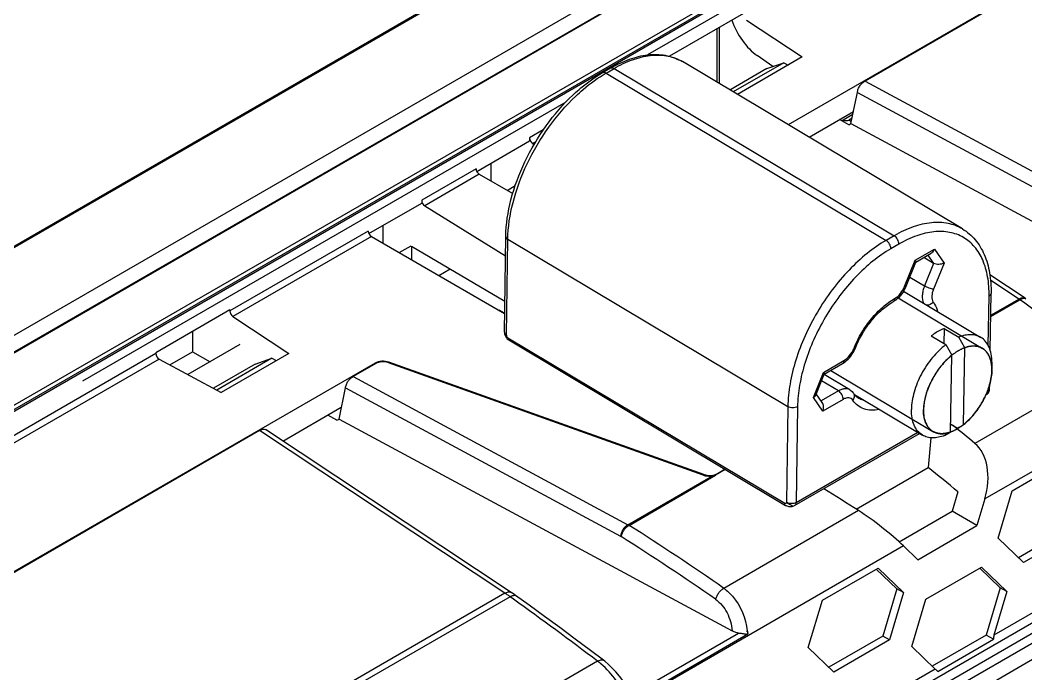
# Model space of a CAD drawing. Header units: millimetres. Extents: x 0 to 594, y 0 to 420.
# Drawn here: x 354.35 to 376.44, y 49.59 to 63.95 of the extents above; entities that cross this region are included whole.
import ezdxf

# ---------------------------------------------------------------- set-up
doc = ezdxf.new("R2010")
doc.units = ezdxf.units.MM
doc.header["$LTSCALE"] = 32.67
doc.linetypes.add('CENTER', pattern=[0.6, 0.375, -0.075, 0.075, -0.075])
doc.layers.get('0').update_dxf_attribs({"linetype": 'CONTINUOUS'})
for name, color, linetype in [('AUSFORMSCHRAEGEN', 7, 'CONTINUOUS'), ('FASEN', 7, 'CONTINUOUS'), ('KURVEN', 7, 'CONTINUOUS'), ('RUNDUNGEN', 7, 'CONTINUOUS')]:
    doc.layers.add(name, color=color, linetype=linetype)

msp = doc.modelspace()

# ---------------------------------------------------------------- linework, layer by layer
at = {"color": 7, "linetype": 'CONTINUOUS'}
for p, q in [((386.1112, 73.9034), (341.5636, 48.184)), ((369.6479, 63.7546), (369.6479, 62.5848)), ((369.708, 62.5489), (369.708, 63.7893)), ((375.0447, 59.3602), (368.8939, 63.0354)), ((367.1385, 62.7943), (367.3153, 62.8963)), ((367.2154, 62.7858), (367.3921, 62.8878)), ((367.2154, 62.7858), (373.3662, 59.1106)), ((367.3921, 62.8878), (373.543, 59.2127)), ((365.0409, 60.2082), (365.2213, 60.3123)), ((373.543, 59.2127), (373.3662, 59.1106)), ((362.6721, 58.8406), (362.9368, 58.9934)), ((364.981, 57.0928), (365.0131, 59.1968)), ((365.0249, 57.0292), (365.057, 59.1333)), ((365.057, 59.1333), (371.2079, 55.4581)), ((373.6472, 59.0279), (373.4704, 58.9259)), ((374.0037, 58.6722), (374.4279, 58.9172)), ((374.0195, 58.6328), (374.3545, 58.8261)), ((374.2849, 58.786), (374.4094, 58.6056)), ((374.4279, 58.9172), (374.6379, 58.6129)), ((373.7723, 58.0974), (374.0037, 58.6722)), ((373.8054, 58.1047), (374.0186, 58.6344)), ((374.0037, 58.6722), (374.01, 58.6624)), ((374.4094, 58.6056), (374.1947, 58.7339)), ((374.4094, 58.6056), (374.2096, 58.1092)), ((374.6379, 58.6129), (374.4066, 58.0382)), ((363.5419, 58.3384), (363.7921, 58.4829)), ((373.8852, 58.303), (374.2096, 58.1092)), ((373.7484, 57.9924), (375.4462, 56.9779)), ((375.6107, 56.7985), (375.6273, 57.885)), ((375.6521, 56.6942), (375.6712, 57.9461)), ((374.359, 57.0129), (374.6789, 56.8217)), ((374.6418, 57.1762), (374.6368, 56.8469)), ((374.6418, 57.1762), (374.9617, 56.985)), ((359.1738, 56.8208), (358.0322, 56.1617)), ((365.0597, 56.9676), (371.1398, 53.3347)), ((365.0791, 56.9226), (371.1593, 53.2897)), ((374.6789, 56.8217), (374.8091, 56.5885)), ((375.092, 56.7518), (374.9617, 56.985)), ((374.7834, 54.8995), (374.8091, 56.5885)), ((375.0662, 55.0628), (375.092, 56.7518)), ((371.9913, 56.2113), (372.4404, 56.4705)), ((372.0071, 56.1718), (372.4093, 56.404)), ((375.6891, 56.4325), (375.6891, 56.2741)), ((371.7682, 55.657), (371.9913, 56.2113)), ((371.8195, 55.7096), (372.0062, 56.1734)), ((371.9913, 56.2113), (371.9976, 56.2014)), ((372.5692, 55.8277), (372.0031, 56.1659)), ((372.3189, 55.8031), (371.9466, 56.0255)), ((375.6391, 55.8421), (375.6408, 55.9479)), ((371.9636, 55.5477), (371.8314, 55.7392)), ((372.3189, 55.8031), (371.9388, 55.5836)), ((372.6699, 55.7245), (374.1639, 54.8318)), ((375.5552, 55.7093), (375.5642, 55.7145)), ((375.5818, 55.7733), (375.5952, 55.781)), ((375.5952, 55.781), (375.5956, 55.8077)), ((371.2079, 55.4581), (371.1758, 53.3541)), ((371.42, 55.456), (371.3879, 53.3519)), ((371.9739, 55.359), (371.7682, 55.657)), ((372.4231, 55.6183), (371.9739, 55.359)), ((374.786, 55.0748), (374.9313, 54.988)), ((371.3569, 53.2854), (374.1008, 54.8696)), ((371.3879, 53.3519), (374.0594, 54.8943))]:
    msp.add_line(p, q, dxfattribs=at)
at = {"color": 2, "linetype": 'CONTINUOUS'}
for p, q in [((373.6293, 57.8451), (375.4826, 56.7377)), ((372.1494, 56.2539), (374.3927, 54.9136)), ((375.689, 56.2594), (375.6891, 56.2741))]:
    msp.add_line(p, q, dxfattribs=at)
at = {"color": 7, "linetype": 'CONTINUOUS'}
for points in [[(364.9858, 57.0528), (364.9909, 57.0365), (364.9969, 57.0219)], [(364.9969, 57.0219), (365.004, 57.0074), (365.0124, 56.9926), (365.0222, 56.9777), (365.0335, 56.9629), (365.0467, 56.9483)], [(365.0467, 56.9483), (365.0623, 56.9343), (365.0791, 56.9226)], [(371.1591, 53.2898), (371.171, 53.2834), (371.1873, 53.2766), (371.2042, 53.2715), (371.2214, 53.2678), (371.2386, 53.2654), (371.2556, 53.2642), (371.2722, 53.2641), (371.2883, 53.265), (371.3037, 53.2668), (371.3184, 53.2698)]]:
    msp.add_lwpolyline(points, dxfattribs=at)
for centre, radius, start, end in [((368.398, 62.2055), 0.9667, 59.14309, 61.78424), ((368.7282, 60.4494), 2.8256, 118.70073, 120.00366), ((369.3463, 59.2708), 4.1669, 132.93154, 133.35599), ((373.1307, 58.3764), 0.7274, 336.48274, 338.07217), ((365.132, 57.0906), 0.151, 179.18085, 194.48587), ((365.0957, 56.9504), 0.0324, 231.21256, 239.11905), ((374.8253, 55.8717), 2.3343, 157.74782, 158.23238), ((372.0162, 57.0145), 0.7263, 336.61186, 338.22936), ((375.3078, 56.4451), 0.3409, 59.14595, 60.49763), ((374.9852, 56.2969), 0.7026, 10.06829, 10.86952), ((374.7116, 56.2744), 0.9775, 359.12453, 359.98147), ((375.4892, 55.8444), 0.15, 323.41749, 359.12671), ((357.9459, 85.7551), 35.1443, 298.90155, 299.15309), ((374.5676, 55.2062), 0.3409, 239.14595, 240.49763), ((357.663, 85.5918), 35.1443, 298.90155, 299.15309), ((371.2817, 53.4157), 0.1505, 284.10862, 299.98233)]:
    msp.add_arc(centre, radius, start, end, dxfattribs=at)
for points, knots in [([(367.3713, 62.9278), (367.5025, 62.9997), (367.765, 63.1172), (368.1703, 63.2054), (368.4973, 63.1893), (368.7339, 63.1191), (368.8426, 63.066), (368.8939, 63.0354)], [0, 0, 0, 0, 0.2813251, 0.5374978, 0.7738154, 0.887571, 1, 1, 1, 1]), ([(367.3921, 62.8878), (367.5209, 62.9622), (367.7763, 63.0848), (368.168, 63.184), (368.535, 63.1828), (368.7578, 63.1095), (368.8551, 63.0574)], [0, 0, 0, 0, 0.2908873, 0.55094, 0.7840301, 1, 1, 1, 1]), ([(366.5081, 62.3217), (366.5583, 62.3684), (366.7552, 62.5426), (366.9702, 62.6971), (367.1385, 62.7943)], [0, 0, 0, 0, 0.2606807, 1, 1, 1, 1]), ([(366.5479, 62.2789), (366.6011, 62.3294), (366.8087, 62.5168), (367.0366, 62.6826), (367.2154, 62.7858)], [0, 0, 0, 0, 0.2622023, 1, 1, 1, 1]), ([(367.1385, 62.7943), (367.1489, 62.8003), (367.1774, 62.8043), (367.2027, 62.7933), (367.2154, 62.7858)], [0, 0, 0, 0, 0.4477188, 1, 1, 1, 1]), ([(367.3153, 62.8963), (367.3256, 62.9023), (367.3542, 62.9064), (367.3795, 62.8954), (367.3921, 62.8878)], [0, 0, 0, 0, 0.4477188, 1, 1, 1, 1]), ([(365.0131, 59.1968), (365.0172, 59.4668), (365.1057, 60.0328), (365.4124, 60.8552), (365.8726, 61.6347), (366.2692, 62.0962), (366.4856, 62.3006)], [0, 0, 0, 0, 0.2306482, 0.4839321, 0.7457888, 1, 1, 1, 1]), ([(365.057, 59.1333), (365.0611, 59.4049), (365.151, 59.9764), (365.4611, 60.809), (365.9272, 61.6009), (366.3288, 62.0708), (366.5479, 62.2789)], [0, 0, 0, 0, 0.2289979, 0.4825077, 0.7452295, 1, 1, 1, 1]), ([(375.0447, 59.3602), (374.9963, 59.3892), (374.8931, 59.4391), (374.665, 59.5041), (374.3435, 59.5132), (373.9395, 59.4151), (373.6759, 59.2894), (373.543, 59.2127)], [0, 0, 0, 0, 0.1072015, 0.2165781, 0.448736, 0.7083862, 1, 1, 1, 1]), ([(373.6472, 59.0279), (373.6475, 59.0452), (373.6414, 59.0818), (373.6192, 59.1334), (373.5864, 59.1793), (373.558, 59.2037), (373.543, 59.2127)], [0, 0, 0, 0, 0.2356458, 0.4977957, 0.7611446, 1, 1, 1, 1]), ([(375.6273, 57.885), (375.6295, 58.028), (375.6121, 58.2995), (375.5077, 58.673), (375.3264, 58.9762), (375.0713, 59.1921), (374.7558, 59.3052), (374.4001, 59.312), (374.0201, 59.2185), (373.7722, 59.1001), (373.6472, 59.0279)], [0, 0, 0, 0, 0.14497, 0.2741377, 0.389916, 0.4979556, 0.606369, 0.7231382, 0.8536338, 1, 1, 1, 1]), ([(375.0447, 59.3602), (375.0967, 59.3292), (375.196, 59.2577), (375.3716, 59.0799), (375.5415, 58.7947), (375.6547, 58.3894), (375.6736, 58.098), (375.6712, 57.9461)], [0, 0, 0, 0, 0.1121984, 0.2257614, 0.4618681, 0.7181984, 1, 1, 1, 1]), ([(365.0131, 59.1968), (365.0129, 59.1848), (365.0229, 59.1579), (365.0444, 59.1408), (365.057, 59.1333)], [0, 0, 0, 0, 0.45042, 1, 1, 1, 1]), ([(373.3662, 59.1106), (373.2209, 59.0267), (372.9335, 58.8259), (372.5369, 58.458), (372.1698, 58.0237), (371.8462, 57.5392), (371.5782, 57.0226), (371.3757, 56.4933), (371.2463, 55.971), (371.2104, 55.6246), (371.2079, 55.4581)], [0, 0, 0, 0, 0.1143803, 0.2378666, 0.3678348, 0.5010952, 0.6342035, 0.7637275, 0.886513, 1, 1, 1, 1]), ([(373.4704, 58.9259), (373.4707, 58.9431), (373.4646, 58.9797), (373.4425, 59.0314), (373.4096, 59.0772), (373.3813, 59.1016), (373.3662, 59.1106)], [0, 0, 0, 0, 0.2356458, 0.4977957, 0.7611446, 1, 1, 1, 1]), ([(373.4704, 58.9259), (373.3324, 58.8462), (373.0594, 58.6554), (372.6825, 58.3059), (372.3338, 57.8933), (372.0264, 57.433), (371.7718, 56.9423), (371.5794, 56.4394), (371.4565, 55.9433), (371.4224, 55.6141), (371.42, 55.456)], [0, 0, 0, 0, 0.1143802, 0.2378665, 0.3678348, 0.5010952, 0.6342035, 0.7637275, 0.8865131, 1, 1, 1, 1]), ([(374.4279, 58.9172), (374.424, 58.9075), (374.407, 58.8721), (374.3795, 58.8406), (374.3544, 58.8261)], [0, 0, 0, 0, 0.2647539, 1, 1, 1, 1]), ([(374.01, 58.6624), (374.0132, 58.657), (374.0178, 58.6484), (374.0199, 58.6376), (374.0185, 58.6341)], [0, 0, 0, 0, 0.6169373, 1, 1, 1, 1]), ([(374.6379, 58.6129), (374.6044, 58.5936), (374.5437, 58.5785), (374.4649, 58.5829), (374.4258, 58.5958), (374.4094, 58.6056)], [0, 0, 0, 0, 0.490903, 0.757153, 1, 1, 1, 1]), ([(373.5529, 57.8304), (373.6014, 57.8577), (373.6892, 57.939), (373.7495, 58.0408), (373.7723, 58.0974)], [0, 0, 0, 0, 0.4767844, 1, 1, 1, 1]), ([(373.7723, 58.0974), (373.7765, 58.097), (373.7843, 58.0967), (373.7955, 58.0976), (373.8039, 58.1009), (373.8054, 58.1047)], [0, 0, 0, 0, 0.3632944, 0.6481196, 1, 1, 1, 1]), ([(374.2096, 58.1092), (374.1955, 58.0742), (374.173, 58.0048), (374.1527, 57.8769), (374.1633, 57.7799), (374.1892, 57.7287)], [0, 0, 0, 0, 0.2906866, 0.5584951, 1, 1, 1, 1]), ([(374.4066, 58.0382), (374.3921, 58.0394), (374.3598, 58.0461), (374.2929, 58.0673), (374.2417, 58.0901), (374.2096, 58.1092)], [0, 0, 0, 0, 0.2070001, 0.4679826, 1, 1, 1, 1]), ([(373.7976, 58.0861), (373.773, 58.0295), (373.7106, 57.9238), (373.6246, 57.8357), (373.5768, 57.7999)], [0, 0, 0, 0, 0.5088232, 1, 1, 1, 1]), ([(374.4066, 58.0382), (374.3958, 58.0113), (374.379, 57.9581), (374.3659, 57.862), (374.3786, 57.7887), (374.4028, 57.7542)], [0, 0, 0, 0, 0.2969355, 0.5671648, 1, 1, 1, 1]), ([(375.6273, 57.885), (375.6396, 57.8922), (375.6608, 57.9085), (375.671, 57.9344), (375.6712, 57.9461)], [0, 0, 0, 0, 0.5481292, 1, 1, 1, 1]), ([(372.6648, 56.7557), (372.7116, 56.87), (372.8231, 57.0915), (373.0336, 57.3911), (373.276, 57.6437), (373.4594, 57.7776), (373.5529, 57.8304)], [0, 0, 0, 0, 0.2614996, 0.5229893, 0.7725536, 1, 1, 1, 1]), ([(372.6907, 56.7451), (372.7341, 56.8538), (372.8385, 57.0648), (373.0362, 57.3497), (373.263, 57.5883), (373.434, 57.7143), (373.5206, 57.7631)], [0, 0, 0, 0, 0.2630631, 0.5266374, 0.7766379, 1, 1, 1, 1]), ([(373.5529, 57.8304), (373.5526, 57.8163), (373.5484, 57.79), (373.5307, 57.7688), (373.5206, 57.7631)], [0, 0, 0, 0, 0.5485156, 1, 1, 1, 1]), ([(373.5768, 57.7999), (373.5722, 57.7965), (373.5541, 57.7834), (373.5352, 57.7713), (373.5206, 57.7631)], [0, 0, 0, 0, 0.253882, 1, 1, 1, 1]), ([(374.4028, 57.7542), (374.3853, 57.7326), (374.3407, 57.6979), (374.2851, 57.6857), (374.2585, 57.6873)], [0, 0, 0, 0, 0.5109028, 1, 1, 1, 1]), ([(374.4028, 57.7542), (374.4133, 57.7393), (374.4541, 57.6743), (374.4823, 57.6019), (374.4977, 57.5455)], [0, 0, 0, 0, 0.2376873, 1, 1, 1, 1]), ([(364.9828, 57.0782), (364.9835, 57.0759), (364.9867, 57.0663), (364.9923, 57.0576), (364.9973, 57.0518)], [0, 0, 0, 0, 0.2375753, 1, 1, 1, 1]), ([(365.0249, 57.0292), (365.0195, 57.0322), (365.0099, 57.0376), (364.9987, 57.0444), (364.9923, 57.0485), (364.9887, 57.0509), (364.9875, 57.0514), (364.9859, 57.0524), (364.986, 57.0522)], [0, 0, 0, 0, 0.4117861, 0.7329708, 0.851544, 0.9365918, 0.9856276, 1, 1, 1, 1]), ([(365.0249, 57.0292), (365.025, 57.0236), (365.0278, 57.0115), (365.0355, 56.9945), (365.0459, 56.9791), (365.0548, 56.9705), (365.0597, 56.9676)], [0, 0, 0, 0, 0.2333111, 0.5012662, 0.7683184, 1, 1, 1, 1]), ([(374.6418, 57.1762), (374.618, 57.1668), (374.5182, 57.1227), (374.4254, 57.0634), (374.359, 57.0129)], [0, 0, 0, 0, 0.2348047, 1, 1, 1, 1]), ([(375.4462, 56.9779), (375.4139, 56.9972), (375.3417, 57.0274), (375.2215, 57.0427), (375.0919, 57.0289), (375.0055, 57.0022), (374.9617, 56.985)], [0, 0, 0, 0, 0.2252959, 0.4618068, 0.7183361, 1, 1, 1, 1]), ([(365.0597, 56.9676), (365.0595, 56.9591), (365.0612, 56.9434), (365.07, 56.9296), (365.0754, 56.9252)], [0, 0, 0, 0, 0.5489134, 1, 1, 1, 1]), ([(374.6789, 56.8217), (374.57, 56.7389), (374.3676, 56.5375), (374.131, 56.1811), (373.9706, 55.7936), (373.9232, 55.523), (373.9212, 55.3946)], [0, 0, 0, 0, 0.2471437, 0.5103671, 0.7680516, 1, 1, 1, 1]), ([(375.4756, 56.7418), (375.4496, 56.7565), (375.3921, 56.7797), (375.2971, 56.7922), (375.1949, 56.7832), (375.1266, 56.7642), (375.092, 56.7518)], [0, 0, 0, 0, 0.2269118, 0.4645221, 0.7206949, 1, 1, 1, 1]), ([(375.6891, 56.4325), (375.6891, 56.4926), (375.6802, 56.607), (375.6345, 56.7642), (375.5576, 56.8923), (375.4851, 56.9547), (375.4462, 56.9779)], [0, 0, 0, 0, 0.2898433, 0.5489318, 0.7820917, 1, 1, 1, 1]), ([(372.4404, 56.4705), (372.4884, 56.4983), (372.5753, 56.5796), (372.635, 56.681), (372.6574, 56.7374)], [0, 0, 0, 0, 0.4776472, 1, 1, 1, 1]), ([(372.4642, 56.4406), (372.5115, 56.4765), (372.5967, 56.5645), (372.6584, 56.6698), (372.6828, 56.7262)], [0, 0, 0, 0, 0.4914937, 1, 1, 1, 1]), ([(372.6574, 56.7374), (372.6617, 56.737), (372.6694, 56.7368), (372.6808, 56.7377), (372.6892, 56.7412), (372.6907, 56.7451)], [0, 0, 0, 0, 0.3620182, 0.6463315, 1, 1, 1, 1]), ([(374.8091, 56.5885), (374.7192, 56.5171), (374.5526, 56.3463), (374.3581, 56.047), (374.2267, 55.7237), (374.188, 55.4987), (374.1864, 55.3919)], [0, 0, 0, 0, 0.2486501, 0.5118049, 0.768673, 1, 1, 1, 1]), ([(375.6751, 56.4294), (375.6627, 56.4943), (375.6306, 56.5878), (375.5536, 56.6867), (375.5071, 56.7231), (375.4826, 56.7378)], [0, 0, 0, 0, 0.5312969, 0.7702799, 1, 1, 1, 1]), ([(372.4404, 56.4705), (372.4402, 56.4566), (372.4364, 56.4308), (372.4192, 56.4097), (372.4093, 56.404)], [0, 0, 0, 0, 0.5493517, 1, 1, 1, 1]), ([(372.4093, 56.404), (372.414, 56.4067), (372.4329, 56.418), (372.451, 56.4306), (372.4642, 56.4406)], [0, 0, 0, 0, 0.2461837, 1, 1, 1, 1]), ([(375.6891, 56.274), (375.6891, 56.2867), (375.6881, 56.3355), (375.6832, 56.3842), (375.6769, 56.4197)], [0, 0, 0, 0, 0.2596608, 1, 1, 1, 1]), ([(371.9976, 56.2014), (372.0008, 56.1961), (372.0054, 56.1874), (372.0075, 56.1767), (372.0061, 56.1731)], [0, 0, 0, 0, 0.6169373, 1, 1, 1, 1]), ([(375.0662, 55.0628), (375.1561, 55.1342), (375.3227, 55.305), (375.5172, 55.6043), (375.6486, 55.9276), (375.6873, 56.1526), (375.689, 56.2594)], [0, 0, 0, 0, 0.2486501, 0.5118049, 0.768673, 1, 1, 1, 1]), ([(371.7682, 55.657), (371.7742, 55.6605), (371.7949, 55.674), (371.8129, 55.6933), (371.8196, 55.7098)], [0, 0, 0, 0, 0.2801437, 1, 1, 1, 1]), ([(372.5692, 55.8277), (372.5529, 55.8374), (372.5152, 55.8515), (372.4523, 55.8531), (372.3849, 55.8368), (372.341, 55.8159), (372.3189, 55.8031)], [0, 0, 0, 0, 0.2159701, 0.4483538, 0.7082208, 1, 1, 1, 1]), ([(372.4231, 55.6183), (372.4233, 55.6356), (372.4173, 55.6722), (372.3951, 55.7238), (372.3622, 55.7697), (372.3339, 55.7941), (372.3189, 55.8031)], [0, 0, 0, 0, 0.2356458, 0.4977957, 0.7611446, 1, 1, 1, 1]), ([(372.6366, 55.5984), (372.6542, 55.6197), (372.6733, 55.6583), (372.6719, 55.7113), (372.6622, 55.7347), (372.6555, 55.7448)], [0, 0, 0, 0, 0.5281455, 0.7695502, 1, 1, 1, 1]), ([(372.7636, 55.6394), (372.7428, 55.6519), (372.7023, 55.6832), (372.6701, 55.7228), (372.6555, 55.7448)], [0, 0, 0, 0, 0.4804154, 1, 1, 1, 1]), ([(375.5952, 55.781), (375.595, 55.7671), (375.5912, 55.7412), (375.574, 55.7202), (375.5642, 55.7145)], [0, 0, 0, 0, 0.5493266, 1, 1, 1, 1]), ([(375.5952, 55.781), (375.6075, 55.7881), (375.6287, 55.8045), (375.639, 55.8304), (375.6391, 55.8421)], [0, 0, 0, 0, 0.5481292, 1, 1, 1, 1]), ([(371.42, 55.456), (371.405, 55.4473), (371.3699, 55.4347), (371.3139, 55.4291), (371.2579, 55.4359), (371.2229, 55.4492), (371.2079, 55.4581)], [0, 0, 0, 0, 0.2367009, 0.4989007, 0.7616993, 1, 1, 1, 1]), ([(371.9739, 55.359), (371.9863, 55.3897), (371.9984, 55.4551), (371.9815, 55.5218), (371.9635, 55.5479)], [0, 0, 0, 0, 0.5103109, 1, 1, 1, 1]), ([(372.6366, 55.5984), (372.6268, 55.6132), (372.6006, 55.6394), (372.5454, 55.6559), (372.4834, 55.648), (372.4433, 55.63), (372.4231, 55.6183)], [0, 0, 0, 0, 0.2250841, 0.4502062, 0.7037706, 1, 1, 1, 1]), ([(373.2148, 55.3982), (373.1571, 55.3848), (373.0435, 55.3709), (372.8785, 55.3978), (372.7368, 55.4749), (372.6659, 55.5543), (372.6366, 55.5984)], [0, 0, 0, 0, 0.2724788, 0.5199313, 0.7565582, 1, 1, 1, 1]), ([(372.8974, 55.588), (372.8854, 55.5905), (372.8389, 55.6019), (372.7943, 55.6211), (372.7636, 55.6394)], [0, 0, 0, 0, 0.2547445, 1, 1, 1, 1]), ([(374.1639, 54.8318), (374.1242, 54.8556), (374.0502, 54.9199), (373.9725, 55.0522), (373.9277, 55.2146), (373.9203, 55.3325), (373.9212, 55.3946)], [0, 0, 0, 0, 0.2169299, 0.4496788, 0.7091537, 1, 1, 1, 1]), ([(374.1864, 55.3919), (374.1856, 55.3392), (374.1919, 55.2389), (374.23, 55.1008), (374.296, 54.9884), (374.3589, 54.9337), (374.3927, 54.9135)], [0, 0, 0, 0, 0.2908401, 0.5503257, 0.7830688, 1, 1, 1, 1]), ([(374.6484, 54.8247), (374.6047, 54.8075), (374.5183, 54.7809), (374.3887, 54.7671), (374.2685, 54.7823), (374.1962, 54.8125), (374.1639, 54.8318)], [0, 0, 0, 0, 0.2816639, 0.5381932, 0.7747041, 1, 1, 1, 1]), ([(374.3997, 54.9095), (374.4257, 54.8948), (374.4832, 54.8717), (374.5782, 54.8591), (374.6804, 54.8681), (374.7487, 54.8871), (374.7834, 54.8995)], [0, 0, 0, 0, 0.2269118, 0.4645221, 0.7206949, 1, 1, 1, 1]), ([(371.1591, 53.2898), (371.1527, 53.2937), (371.1416, 53.3081), (371.1397, 53.3254), (371.1398, 53.3347)], [0, 0, 0, 0, 0.4480093, 1, 1, 1, 1]), ([(371.1758, 53.3541), (371.1756, 53.3497), (371.1734, 53.3414), (371.1645, 53.3323), (371.1519, 53.3295), (371.1437, 53.3324), (371.1398, 53.3347)], [0, 0, 0, 0, 0.2637255, 0.4974708, 0.731145, 1, 1, 1, 1]), ([(371.3879, 53.3519), (371.3729, 53.3433), (371.3378, 53.3307), (371.2818, 53.3251), (371.2258, 53.3318), (371.1908, 53.3451), (371.1758, 53.3541)], [0, 0, 0, 0, 0.2367009, 0.4989007, 0.7616993, 1, 1, 1, 1]), ([(371.3181, 53.2697), (371.3176, 53.2696), (371.3162, 53.2705), (371.3135, 53.2717), (371.3092, 53.2742), (371.3007, 53.279), (371.287, 53.2871), (371.2676, 53.2987), (371.2455, 53.3124), (371.2217, 53.3264), (371.1981, 53.34), (371.183, 53.3495), (371.1758, 53.3541)], [0, 0, 0, 0, 0.0082241, 0.0269797, 0.0564425, 0.0965136, 0.2051417, 0.3447574, 0.5058727, 0.6768833, 0.8454787, 1, 1, 1, 1]), ([(371.3879, 53.3519), (371.3877, 53.338), (371.3839, 53.3122), (371.3668, 53.2911), (371.3569, 53.2854)], [0, 0, 0, 0, 0.5493263, 1, 1, 1, 1])]:
    msp.add_open_spline(points, degree=3, knots=knots, dxfattribs=at)
for points in [[(364.981, 57.0928), (364.9809, 57.0879), (364.9816, 57.0829), (364.9828, 57.0782)], [(364.9973, 57.0518), (365.0011, 57.0475), (365.0052, 57.0435), (365.0096, 57.0399)], [(365.0096, 57.0399), (365.0145, 57.036), (365.0196, 57.0324), (365.0249, 57.0292)], [(372.5692, 55.8277), (372.6034, 55.8072), (372.6335, 55.778), (372.6555, 55.7448)], [(375.6096, 55.755), (375.5975, 55.7387), (375.5817, 55.7246), (375.5641, 55.7144)]]:
    msp.add_open_spline(points, degree=3, dxfattribs=at)
at = {"color": 2, "linetype": 'CONTINUOUS'}
for points, knots in [([(375.4727, 56.7435), (375.4613, 56.7478), (375.4442, 56.7544), (375.4242, 56.762), (375.4128, 56.7663), (375.4043, 56.7696), (375.3957, 56.7729), (375.3893, 56.7753), (375.385, 56.7769), (375.3832, 56.7776), (375.3818, 56.7782), (375.3803, 56.7784), (375.3774, 56.7787), (375.3734, 56.7791), (375.367, 56.7797), (375.359, 56.7806), (375.3462, 56.7818), (375.3301, 56.7835), (375.3141, 56.7851), (375.3012, 56.7864), (375.2932, 56.7872), (375.2868, 56.7878), (375.2828, 56.7882), (375.28, 56.7885), (375.2784, 56.7886), (375.2766, 56.7883), (375.2744, 56.7881), (375.2692, 56.7874), (375.2614, 56.7864), (375.2509, 56.785), (375.2405, 56.7836), (375.2266, 56.7818), (375.2126, 56.78), (375.1987, 56.7782), (375.19, 56.7771), (375.183, 56.7762), (375.1778, 56.7755), (375.1735, 56.775), (375.17, 56.7745), (375.1674, 56.7743), (375.1646, 56.7732), (375.1609, 56.7721), (375.1564, 56.7705), (375.1509, 56.7687), (375.1435, 56.7663), (375.1344, 56.7632), (375.1197, 56.7584), (375.105, 56.7535), (375.0904, 56.7487), (375.0794, 56.745), (375.0684, 56.7414), (375.0601, 56.7386), (375.0546, 56.7368), (375.0519, 56.7359), (375.0491, 56.7349), (375.0453, 56.7328), (375.0406, 56.7305), (375.0331, 56.7265), (375.0237, 56.7217), (375.0087, 56.7139), (374.9899, 56.7042), (374.9711, 56.6944), (374.9561, 56.6867), (374.9467, 56.6818), (374.9392, 56.6779), (374.9345, 56.6754), (374.9307, 56.6736), (374.9279, 56.6717), (374.9251, 56.6697), (374.9194, 56.6658), (374.9109, 56.6598), (374.8996, 56.6519), (374.8883, 56.644), (374.8732, 56.6334), (374.8468, 56.6149), (374.8242, 56.599), (374.8091, 56.5885)], [0, 0, 0, 0, 0.0625, 0.09375, 0.109375, 0.125, 0.140625, 0.15625, 0.1601562, 0.1640625, 0.1660156, 0.1679688, 0.171875, 0.1796875, 0.1875, 0.203125, 0.21875, 0.25, 0.28125, 0.296875, 0.3125, 0.3203125, 0.328125, 0.3320312, 0.3339844, 0.3359375, 0.3398438, 0.34375, 0.359375, 0.375, 0.390625, 0.40625, 0.4375, 0.453125, 0.46875, 0.4765625, 0.484375, 0.4921875, 0.4960938, 0.5, 0.5039062, 0.5078125, 0.515625, 0.5234375, 0.53125, 0.546875, 0.5625, 0.59375, 0.609375, 0.625, 0.640625, 0.65625, 0.6601562, 0.6640625, 0.6679688, 0.671875, 0.6796875, 0.6875, 0.703125, 0.71875, 0.75, 0.78125, 0.796875, 0.8125, 0.8203125, 0.828125, 0.8320312, 0.8359375, 0.8398438, 0.84375, 0.859375, 0.875, 0.890625, 0.90625, 0.9375, 1, 1, 1, 1]), ([(374.8091, 56.5885), (374.7988, 56.5791), (374.7782, 56.5603), (374.7473, 56.5322), (374.7215, 56.5087), (374.7035, 56.4923), (374.6932, 56.4829), (374.6854, 56.4758), (374.679, 56.47), (374.6738, 56.4653), (374.6706, 56.4623), (374.668, 56.4601), (374.6656, 56.4572), (374.6613, 56.4523), (374.6528, 56.4423), (374.6407, 56.4281), (374.6212, 56.4054), (374.6018, 56.3827), (374.5824, 56.36), (374.5678, 56.3429), (374.5557, 56.3287), (374.5459, 56.3174), (374.5399, 56.3102), (374.5349, 56.3047), (374.5318, 56.2999), (374.5286, 56.2953), (374.5223, 56.2859), (374.5128, 56.2718), (374.5002, 56.2531), (374.4833, 56.2281), (374.4665, 56.2031), (374.4497, 56.1781), (374.4391, 56.1624), (374.4307, 56.1499), (374.4244, 56.1405), (374.419, 56.1328), (374.4156, 56.1259), (374.412, 56.1192), (374.4076, 56.1107), (374.4005, 56.0971), (374.3881, 56.0733), (374.3739, 56.0461), (374.3597, 56.0189), (374.3491, 55.9985), (374.3402, 55.9815), (374.3332, 55.9679), (374.3287, 55.9594), (374.3252, 55.9526), (374.3215, 55.9458), (374.3185, 55.9372), (374.3144, 55.9269), (374.3092, 55.9132), (374.3027, 55.8961), (374.2922, 55.8687), (374.2817, 55.8413), (374.2712, 55.8139), (374.2634, 55.7934), (374.2575, 55.778), (374.2535, 55.7677), (374.2516, 55.7626), (374.2495, 55.7574), (374.2481, 55.7505), (374.2459, 55.7419), (374.2425, 55.7282), (374.2383, 55.711), (374.2333, 55.6904), (374.2265, 55.6629), (374.2198, 55.6354), (374.213, 55.6079), (374.2088, 55.5907), (374.2058, 55.5787), (374.2044, 55.5727), (374.2035, 55.5692), (374.2033, 55.566), (374.2029, 55.562), (374.2023, 55.5555), (374.2015, 55.5474), (374.2005, 55.5377), (374.1993, 55.5247), (374.1971, 55.502), (374.1939, 55.4696), (374.1901, 55.4308), (374.1876, 55.4049), (374.1864, 55.3919)], [0, 0, 0, 0, 0.03125, 0.0625, 0.09375, 0.109375, 0.1171875, 0.125, 0.1328125, 0.1367188, 0.140625, 0.1425781, 0.1445312, 0.1484375, 0.15625, 0.171875, 0.1875, 0.21875, 0.234375, 0.25, 0.265625, 0.2734375, 0.28125, 0.2851562, 0.2890625, 0.2929688, 0.296875, 0.3125, 0.328125, 0.34375, 0.375, 0.390625, 0.40625, 0.4140625, 0.421875, 0.4296875, 0.4335938, 0.4375, 0.4453125, 0.453125, 0.46875, 0.5, 0.515625, 0.53125, 0.546875, 0.5546875, 0.5625, 0.5664062, 0.5703125, 0.578125, 0.5859375, 0.59375, 0.609375, 0.625, 0.65625, 0.671875, 0.6875, 0.703125, 0.7070312, 0.7109375, 0.7148438, 0.71875, 0.7265625, 0.734375, 0.75, 0.765625, 0.78125, 0.8125, 0.828125, 0.84375, 0.8515625, 0.8554688, 0.8574219, 0.859375, 0.8632812, 0.8671875, 0.875, 0.8828125, 0.890625, 0.90625, 0.9375, 0.96875, 1, 1, 1, 1]), ([(375.4943, 56.7304), (375.4941, 56.7306), (375.4937, 56.7309), (375.4931, 56.7313), (375.4927, 56.7315), (375.4919, 56.732), (375.4903, 56.733), (375.4881, 56.7344), (375.4854, 56.7361), (375.4827, 56.7377), (375.4804, 56.739), (375.4789, 56.7399), (375.4779, 56.7405), (375.4764, 56.7414), (375.4748, 56.7423), (375.4734, 56.7431), (375.4727, 56.7435)], [0, 0, 0, 0, 0.0625, 0.125, 0.15625, 0.1875, 0.25, 0.375, 0.5, 0.625, 0.75, 0.8125, 0.84375, 0.875, 0.9375, 1, 1, 1, 1]), ([(375.6891, 56.2741), (375.6884, 56.2867), (375.6873, 56.3055), (375.6859, 56.3307), (375.6851, 56.3464), (375.6844, 56.3589), (375.6839, 56.3668), (375.6837, 56.3723), (375.6834, 56.3754), (375.6828, 56.3782), (375.6822, 56.3818), (375.6806, 56.3905), (375.6783, 56.4035), (375.6751, 56.4208), (375.672, 56.4381), (375.6697, 56.4511), (375.6681, 56.4598), (375.6674, 56.4633), (375.667, 56.4663), (375.6662, 56.4689), (375.6646, 56.4734), (375.6625, 56.4799), (375.659, 56.4902), (375.6547, 56.5032), (375.6504, 56.5161), (375.647, 56.5265), (375.6444, 56.5342), (375.6422, 56.5407), (375.6408, 56.5452), (375.6399, 56.5478), (375.6393, 56.5498), (375.6383, 56.5514), (375.6372, 56.5537), (375.6351, 56.5576), (375.6321, 56.5632), (375.6285, 56.57), (375.6238, 56.579), (375.6179, 56.5902), (375.6119, 56.6015), (375.6072, 56.6105), (375.6042, 56.6161), (375.6021, 56.6201), (375.6009, 56.6222), (375.5993, 56.624), (375.5975, 56.6264), (375.593, 56.632), (375.5862, 56.6405), (375.5773, 56.6518), (375.5683, 56.6631), (375.5615, 56.6715), (375.5571, 56.6772), (375.5552, 56.6795), (375.5537, 56.6814), (375.5519, 56.683), (375.5487, 56.6856), (375.5441, 56.6894), (375.5367, 56.6955), (375.5275, 56.7031), (375.5127, 56.7153), (375.5017, 56.7244), (375.4943, 56.7304)], [0, 0, 0, 0, 0.0625, 0.09375, 0.125, 0.140625, 0.15625, 0.1640625, 0.1679688, 0.171875, 0.1796875, 0.1875, 0.21875, 0.25, 0.28125, 0.3125, 0.3203125, 0.328125, 0.3320312, 0.3359375, 0.34375, 0.359375, 0.375, 0.40625, 0.4375, 0.453125, 0.46875, 0.484375, 0.4921875, 0.4960938, 0.5, 0.5039062, 0.5078125, 0.515625, 0.53125, 0.546875, 0.5625, 0.59375, 0.625, 0.640625, 0.65625, 0.6640625, 0.6679688, 0.671875, 0.6796875, 0.6875, 0.71875, 0.75, 0.78125, 0.8125, 0.8203125, 0.828125, 0.8320312, 0.8359375, 0.84375, 0.859375, 0.875, 0.90625, 0.9375, 1, 1, 1, 1]), ([(375.6843, 56.1752), (375.6799, 56.1505), (375.6734, 56.1135), (375.6658, 56.0703), (375.6614, 56.0456), (375.6582, 56.0271), (375.6554, 56.0116), (375.6533, 55.9993), (375.6519, 55.9916), (375.6508, 55.9854), (375.6501, 55.9815), (375.6497, 55.9785), (375.6487, 55.9753), (375.6468, 55.9697), (375.6442, 55.9617), (375.64, 55.9489), (375.6348, 55.933), (375.6264, 55.9074), (375.616, 55.8755), (375.6055, 55.8436), (375.5972, 55.818), (375.5919, 55.802), (375.5878, 55.7893), (375.5851, 55.7813), (375.5833, 55.7757), (375.5822, 55.7725), (375.5806, 55.7693), (375.5787, 55.7653), (375.5741, 55.7557), (375.5672, 55.7412), (375.558, 55.722), (375.5489, 55.7027), (375.5366, 55.6771), (375.5244, 55.6514), (375.5122, 55.6258), (375.5045, 55.6097), (375.4984, 55.5969), (375.4938, 55.5873), (375.49, 55.5793), (375.4873, 55.5736), (375.4858, 55.5704), (375.4847, 55.568), (375.4832, 55.5658), (375.4813, 55.5628), (375.478, 55.5576), (375.4733, 55.5502), (375.4676, 55.5413), (375.46, 55.5294), (375.4505, 55.5145), (375.4354, 55.4907), (375.4202, 55.4669), (375.4051, 55.4431), (375.3937, 55.4253), (375.3824, 55.4075), (375.3738, 55.3941), (375.3682, 55.3852), (375.3658, 55.3815), (375.3639, 55.3784), (375.3618, 55.3757), (375.3579, 55.3711), (375.3524, 55.3645), (375.3437, 55.3538), (375.3327, 55.3405), (375.3151, 55.3193), (375.2932, 55.2927), (375.2712, 55.2661), (375.2537, 55.2449), (375.2427, 55.2316), (375.2339, 55.221), (375.2284, 55.2144), (375.2246, 55.2097), (375.2224, 55.2071), (375.2199, 55.2049), (375.2169, 55.202), (375.2095, 55.1953), (375.1985, 55.1851), (375.1839, 55.1716), (375.1692, 55.158), (375.1497, 55.14), (375.1155, 55.1084), (375.0862, 55.0813), (375.0667, 55.0632)], [0, 0, 0, 0, 0.0625, 0.09375, 0.109375, 0.125, 0.140625, 0.1484375, 0.15625, 0.1601562, 0.1640625, 0.1660156, 0.1679688, 0.171875, 0.1796875, 0.1875, 0.203125, 0.21875, 0.25, 0.28125, 0.296875, 0.3125, 0.3203125, 0.328125, 0.3320312, 0.3339844, 0.3359375, 0.3398438, 0.34375, 0.359375, 0.375, 0.390625, 0.40625, 0.4375, 0.453125, 0.46875, 0.4765625, 0.484375, 0.4921875, 0.4960938, 0.4980469, 0.5, 0.5019531, 0.5039062, 0.5078125, 0.515625, 0.5234375, 0.53125, 0.546875, 0.5625, 0.59375, 0.609375, 0.625, 0.640625, 0.65625, 0.6601562, 0.6640625, 0.6660156, 0.6679688, 0.671875, 0.6796875, 0.6875, 0.703125, 0.71875, 0.75, 0.78125, 0.796875, 0.8125, 0.8203125, 0.828125, 0.8320312, 0.8339844, 0.8359375, 0.8398438, 0.84375, 0.859375, 0.875, 0.890625, 0.90625, 0.9375, 1, 1, 1, 1]), ([(375.689, 56.2594), (375.6889, 56.2579), (375.6889, 56.2549), (375.6888, 56.2511), (375.6887, 56.2485), (375.6887, 56.2469), (375.6886, 56.245), (375.6885, 56.2426), (375.6884, 56.2398), (375.6883, 56.2369), (375.6882, 56.2341), (375.6881, 56.2313), (375.688, 56.2284), (375.6878, 56.2253), (375.6877, 56.2222), (375.6876, 56.2201), (375.6874, 56.217), (375.6872, 56.2132), (375.6869, 56.2094), (375.6867, 56.2054), (375.6865, 56.203), (375.6864, 56.2007), (375.6862, 56.1984), (375.686, 56.1961), (375.6859, 56.1941), (375.6858, 56.1926), (375.6856, 56.1906), (375.6853, 56.1868), (375.6848, 56.1816), (375.6844, 56.1773), (375.6843, 56.1752)], [0, 0, 0, 0, 0.0625, 0.125, 0.15625, 0.171875, 0.1875, 0.21875, 0.25, 0.28125, 0.3125, 0.34375, 0.375, 0.4375, 0.46875, 0.5, 0.53125, 0.5625, 0.625, 0.65625, 0.6875, 0.71875, 0.75, 0.78125, 0.8125, 0.828125, 0.84375, 0.875, 0.9375, 1, 1, 1, 1]), ([(374.381, 54.9209), (374.3736, 54.9269), (374.3626, 54.936), (374.3479, 54.9481), (374.3387, 54.9557), (374.3313, 54.9618), (374.3267, 54.9656), (374.3235, 54.9682), (374.3217, 54.9698), (374.3202, 54.9718), (374.3183, 54.9742), (374.3152, 54.9781), (374.3114, 54.9829), (374.3052, 54.9906), (374.2976, 55.0003), (374.2883, 55.012), (374.2814, 55.0207), (374.2768, 55.0265), (374.2749, 55.0289), (374.2733, 55.0308), (374.272, 55.033), (374.27, 55.0372), (374.2669, 55.043), (374.2621, 55.0523), (374.256, 55.0639), (374.25, 55.0756), (374.2452, 55.0849), (374.2415, 55.0919), (374.2385, 55.0977), (374.2364, 55.1017), (374.2352, 55.1041), (374.2342, 55.1058), (374.2337, 55.1079), (374.2328, 55.1105), (374.2313, 55.1152), (374.2291, 55.1219), (374.2265, 55.13), (374.2231, 55.1407), (374.2188, 55.1541), (374.2145, 55.1675), (374.211, 55.1783), (374.2089, 55.185), (374.2073, 55.1897), (374.2065, 55.1924), (374.2061, 55.1955), (374.2054, 55.1992), (374.2039, 55.2082), (374.2017, 55.2216), (374.1987, 55.2396), (374.1957, 55.2576), (374.1934, 55.2711), (374.1919, 55.2801), (374.1913, 55.2838), (374.1907, 55.2868), (374.1905, 55.29), (374.1903, 55.2957), (374.19, 55.3039), (374.1894, 55.3169), (374.1888, 55.3332), (374.1877, 55.3593), (374.1869, 55.3789), (374.1864, 55.3919)], [0, 0, 0, 0, 0.0625, 0.09375, 0.125, 0.140625, 0.15625, 0.1640625, 0.1679688, 0.171875, 0.1796875, 0.1875, 0.203125, 0.21875, 0.25, 0.28125, 0.3125, 0.3203125, 0.328125, 0.3320312, 0.3359375, 0.34375, 0.359375, 0.375, 0.40625, 0.4375, 0.453125, 0.46875, 0.484375, 0.4921875, 0.4960938, 0.5, 0.5039062, 0.5078125, 0.515625, 0.53125, 0.546875, 0.5625, 0.59375, 0.625, 0.640625, 0.65625, 0.6640625, 0.6679688, 0.671875, 0.6796875, 0.6875, 0.71875, 0.75, 0.78125, 0.8125, 0.8203125, 0.828125, 0.8320312, 0.8359375, 0.84375, 0.859375, 0.875, 0.90625, 0.9375, 1, 1, 1, 1]), ([(375.0667, 55.0632), (375.0608, 55.0588), (375.0491, 55.0499), (375.0345, 55.0389), (375.0243, 55.0311), (375.0185, 55.0267), (375.0096, 55.0208), (374.9964, 55.0116), (374.9832, 55.0026), (374.9743, 54.9964), (374.9684, 54.9927), (374.9581, 54.9864), (374.9463, 54.9792), (374.936, 54.9728), (374.9301, 54.9692), (374.9257, 54.9664), (374.9212, 54.9641), (374.9153, 54.9609), (374.905, 54.9553), (374.8932, 54.9489), (374.8829, 54.9432), (374.877, 54.9401), (374.8683, 54.9361), (374.8551, 54.9297), (374.8418, 54.9236), (374.8331, 54.9194), (374.8271, 54.9169), (374.8165, 54.9128), (374.8014, 54.9067), (374.7894, 54.9019), (374.7834, 54.8995)], [0, 0, 0, 0, 0.0625, 0.125, 0.15625, 0.171875, 0.1875, 0.25, 0.3125, 0.328125, 0.34375, 0.375, 0.4375, 0.46875, 0.484375, 0.5, 0.515625, 0.53125, 0.5625, 0.625, 0.65625, 0.671875, 0.6875, 0.75, 0.8125, 0.828125, 0.84375, 0.875, 0.9375, 1, 1, 1, 1]), ([(374.4026, 54.9078), (374.4024, 54.908), (374.402, 54.9082), (374.4013, 54.9086), (374.401, 54.9088), (374.4001, 54.9092), (374.3985, 54.9102), (374.3962, 54.9115), (374.3935, 54.9131), (374.3908, 54.9147), (374.3885, 54.9161), (374.387, 54.917), (374.386, 54.9176), (374.3846, 54.9185), (374.383, 54.9196), (374.3817, 54.9204), (374.381, 54.9209)], [0, 0, 0, 0, 0.0625, 0.125, 0.15625, 0.1875, 0.25, 0.375, 0.5, 0.625, 0.75, 0.8125, 0.84375, 0.875, 0.9375, 1, 1, 1, 1]), ([(374.7834, 54.8995), (374.7748, 54.897), (374.7577, 54.8918), (374.7384, 54.8859), (374.7255, 54.882), (374.7202, 54.8805), (374.7159, 54.8791), (374.7116, 54.8782), (374.7041, 54.8768), (374.6933, 54.8748), (374.6804, 54.8725), (374.6674, 54.8701), (374.6567, 54.8682), (374.6491, 54.8667), (374.6448, 54.866), (374.6407, 54.8659), (374.6355, 54.8656), (374.6231, 54.865), (374.6086, 54.8642), (374.5942, 54.8635), (374.5869, 54.863), (374.5828, 54.8629), (374.5796, 54.8626), (374.5768, 54.863), (374.5728, 54.8633), (374.566, 54.8639), (374.5522, 54.8652), (374.5385, 54.8664), (374.5267, 54.8675), (374.5219, 54.868), (374.5179, 54.8682), (374.5142, 54.869), (374.5078, 54.8707), (374.4986, 54.873), (374.4876, 54.8758), (374.4765, 54.8786), (374.4674, 54.881), (374.4609, 54.8825), (374.4573, 54.8835), (374.4539, 54.8852), (374.4495, 54.8871), (374.4426, 54.8902), (374.4339, 54.894), (374.42, 54.9002), (374.4096, 54.9048), (374.4026, 54.9078)], [0, 0, 0, 0, 0.0625, 0.125, 0.140625, 0.15625, 0.1640625, 0.171875, 0.1875, 0.21875, 0.25, 0.28125, 0.3125, 0.328125, 0.3359375, 0.34375, 0.359375, 0.375, 0.4375, 0.46875, 0.484375, 0.4921875, 0.5, 0.5078125, 0.515625, 0.53125, 0.5625, 0.625, 0.640625, 0.65625, 0.6640625, 0.671875, 0.6875, 0.71875, 0.75, 0.78125, 0.8125, 0.828125, 0.8359375, 0.84375, 0.859375, 0.875, 0.90625, 0.9375, 1, 1, 1, 1])]:
    msp.add_open_spline(points, degree=3, knots=knots, dxfattribs=at)
at = {"layer": 'AUSFORMSCHRAEGEN', "color": 7, "linetype": 'CONTINUOUS'}
for p, q in [((339.7213, 48.66), (387.8045, 76.4206)), ((384.4157, 69.2731), (371.2123, 61.6501)), ((370.2335, 64.0927), (368.6064, 63.1533)), ((371.1169, 63.0119), (370.0063, 62.3707)), ((371.5234, 63.1382), (370.0986, 62.3156)), ((370.7497, 62.8815), (371.1169, 63.0119)), ((371.1169, 63.0119), (371.2143, 62.9597)), ((370.7497, 62.8815), (369.9368, 62.4122)), ((371.6725, 61.3751), (372.6494, 61.9392)), ((372.6418, 61.9103), (372.6191, 61.9216)), ((372.5487, 61.6506), (372.345, 61.7634)), ((364.6837, 60.8053), (364.6837, 60.4144)), ((386.2533, 59.6188), (375.5336, 53.4298)), ((362.9437, 58.9814), (362.9437, 58.6838)), ((362.9437, 58.9814), (364.9915, 57.7782)), ((358.9552, 57.5812), (357.3276, 56.6415)), ((364.9874, 57.5096), (364.8696, 57.574)), ((358.1344, 57.1073), (358.1344, 56.6656)), ((357.6336, 56.3765), (358.1344, 56.6656)), ((358.1344, 56.6656), (358.5197, 56.4432)), ((360.245, 56.6267), (358.7601, 55.7694)), ((362.1418, 56.4134), (348.0598, 48.2832)), ((359.5067, 56.3905), (358.5899, 55.8611)), ((359.8739, 56.5208), (358.663, 55.8217)), ((359.5067, 56.3905), (359.8739, 56.5208)), ((359.8739, 56.5208), (359.9713, 56.4687)), ((362.1418, 56.3947), (362.1418, 56.4134)), ((369.3471, 53.9555), (362.4339, 56.423)), ((362.4457, 56.423), (362.4457, 56.4329)), ((369.359, 53.9655), (362.4457, 56.4329)), ((360.1141, 54.7019), (361.3976, 55.443)), ((361.3057, 55.1595), (361.102, 55.2723)), ((374.3494, 54.7742), (374.2883, 54.1237)), ((372.705, 53.2096), (374.2883, 54.1237)), ((376.136, 53.6121), (377.3584, 54.3178)), ((369.3589, 53.9655), (369.3589, 53.9555)), ((369.832, 54.0827), (369.6628, 53.985)), ((374.9402, 53.5876), (374.8143, 53.1643)), ((375.8252, 52.5722), (376.136, 53.6121)), ((375.5336, 53.4298), (375.3599, 52.8457)), ((373.6491, 52.4916), (374.8143, 53.1643)), ((375.3599, 52.8457), (374.8143, 53.1643)), ((374.0614, 52.096), (375.3599, 52.8457)), ((377.4609, 52.8256), (376.2741, 52.1404)), ((377.6069, 52.7399), (376.3845, 52.0342)), ((373.7481, 52.399), (356.2458, 42.2941)), ((373.7481, 52.399), (374.0614, 52.096)), ((376.3845, 52.0342), (375.8252, 52.5722)), ((371.9673, 51.2053), (373.1897, 51.911)), ((373.1897, 51.911), (373.749, 51.373)), ((374.2395, 51.2289), (375.4616, 51.9344)), ((375.4225, 51.9119), (375.8734, 51.4781)), ((375.4616, 51.9344), (376.0207, 51.3966)), ((378.6115, 52.1004), (375.7347, 50.4395)), ((373.1506, 51.8885), (373.6017, 51.4545)), ((375.8734, 51.4781), (375.5638, 50.4421)), ((376.0207, 51.3966), (375.8734, 51.4781)), ((373.6017, 51.4545), (373.2922, 50.4189)), ((373.749, 51.373), (373.4382, 50.3332)), ((373.749, 51.373), (373.6017, 51.4545)), ((376.0207, 51.3966), (375.7347, 50.4395)), ((371.6566, 50.1655), (371.9673, 51.2053)), ((373.9287, 50.1888), (374.2395, 51.2289)), ((373.2922, 50.4189), (372.1054, 49.7337)), ((373.4382, 50.3332), (373.2922, 50.4189)), ((375.5638, 50.4421), (374.3773, 49.7571)), ((375.725, 50.3475), (375.5638, 50.4421)), ((372.2159, 49.6274), (371.6566, 50.1655)), ((373.4382, 50.3332), (372.2159, 49.6274)), ((374.4431, 49.6938), (373.9287, 50.1888)), ((374.5027, 49.6418), (375.725, 50.3475)), ((374.4431, 49.6938), (371.5663, 48.0329))]:
    msp.add_line(p, q, dxfattribs=at)
for centre, radius, start, end in [((369.4899, 54.3627), 0.4189, 262.53442, 268.14269), ((369.4903, 54.3678), 0.424, 268.10994, 273.66841), ((369.4916, 54.3497), 0.4058, 273.65499, 279.37911), ((369.5241, 54.2319), 0.2833, 292.17168, 294.43055)]:
    msp.add_arc(centre, radius, start, end, dxfattribs=at)
for centre, major_axis, ratio, start_param, end_param in [((362.3186, 56.3078), (0.25, -0.0038), 0.5873314, 1.0464697, 2.365231), ((362.3195, 56.3103), (0.225, -0.0035), 0.5873314, 1.0464602, 2.365231), ((338.8837, -10.4631), (25.8119, 71.2482), 0.6735796, -0.2388208, -0.2267915), ((374.7328, 53.6082), (0.413, 1.14), 0.6735796, -1.484037, -0.2388208), ((338.8837, -10.4631), (25.4402, 70.2222), 0.6735796, -0.2425586, -0.2263013), ((397.878, 23.5969), (53.0891, -41.3992), 0.1417593, 2.17048, 2.1867021), ((373.1621, 52.7013), (0.8494, -0.6624), 0.1417593, 0.9252637, 2.17048), ((375.8555, 50.4132), (0.0633, 0.1709), 0.6752961, -4.6172399, -4.0852703), ((374.5303, 49.6481), (0.1272, -0.0995), 0.1365855, -2.2139698, -1.6820002)]:
    msp.add_ellipse(centre, major_axis=major_axis, ratio=ratio, start_param=start_param, end_param=end_param, dxfattribs=at)
for points, knots in [([(369.4355, 53.9473), (369.4158, 53.9499), (369.3899, 53.9553), (369.365, 53.9633), (369.359, 53.9655)], [0, 0, 0, 0, 0.758227, 1, 1, 1, 1]), ([(369.631, 53.9695), (369.6253, 53.9672), (369.6015, 53.9584), (369.5767, 53.9524), (369.5577, 53.9493)], [0, 0, 0, 0, 0.2406025, 1, 1, 1, 1])]:
    msp.add_open_spline(points, degree=3, knots=knots, dxfattribs=at)
msp.add_open_spline([(369.6628, 53.985), (369.6558, 53.981), (369.6486, 53.9773), (369.6412, 53.974)], degree=3, dxfattribs=at)
at = {"layer": 'FASEN', "color": 7, "linetype": 'CONTINUOUS'}
for p, q in [((372.5487, 61.6506), (372.5937, 61.6766)), ((361.3057, 55.1595), (361.3507, 55.1855))]:
    msp.add_line(p, q, dxfattribs=at)
at = {"layer": 'KURVEN', "color": 7, "linetype": 'CENTER'}
for p, q in [((386.8864, 74.014), (368.1243, 63.1818)), ((366.3298, 62.1457), (340.7937, 47.4026))]:
    msp.add_line(p, q, dxfattribs=at)
at = {"layer": 'RUNDUNGEN', "color": 7, "linetype": 'CONTINUOUS'}
for p, q in [((337.9742, 49.6105), (386.0575, 77.3712)), ((338.023, 49.6063), (386.1062, 77.3669)), ((341.4838, 49.3006), (386.0316, 75.02)), ((341.489, 49.312), (386.0367, 75.0314)), ((386.0194, 73.7578), (341.4716, 48.0384)), ((386.0367, 73.7274), (341.489, 48.008)), ((381.7561, 67.7189), (372.9049, 62.6086)), ((370.2994, 63.9491), (371.5234, 63.1382)), ((370.875, 62.926), (370.5316, 63.1681)), ((372.9049, 62.6086), (378.8905, 59.3824)), ((372.5937, 61.6766), (372.7341, 62.3591)), ((372.7341, 62.3591), (378.7267, 59.1291)), ((372.6342, 61.8734), (372.4198, 61.7496)), ((372.6179, 61.7944), (372.5456, 61.7526)), ((372.5929, 61.6761), (381.2256, 57.024)), ((372.6021, 61.7171), (372.594, 61.7222)), ((365.8366, 61.5343), (365.5348, 61.3601)), ((364.3736, 60.6263), (365.5348, 61.2967)), ((365.5348, 61.3601), (365.5348, 61.2967)), ((365.6701, 61.2764), (365.6031, 61.2377)), ((365.6031, 61.2377), (365.6352, 61.2178)), ((364.3597, 60.6817), (363.166, 59.9925)), ((364.4304, 60.5607), (363.2343, 59.8701)), ((364.4304, 60.5607), (365.1656, 60.1362)), ((362.0048, 59.2586), (363.166, 59.9291)), ((363.166, 59.9925), (363.166, 59.9291)), ((363.2343, 59.8701), (365.0066, 58.7741)), ((362.3149, 59.4377), (362.3149, 59.0468)), ((358.0949, 39.2374), (392.9775, 59.3766)), ((361.9909, 59.3141), (358.9552, 57.5614)), ((362.0616, 59.193), (359.021, 57.4376)), ((362.0616, 59.193), (364.9873, 57.5039)), ((376.418, 57.8403), (375.6438, 58.3531)), ((376.2823, 57.8222), (375.659, 58.2351)), ((389.2047, 58), (361.1774, 41.8185)), ((361.3683, 41.7044), (389.3957, 57.8859)), ((361.4705, 41.5469), (389.4979, 57.7284)), ((375.6635, 57.44), (376.3043, 57.8077)), ((375.6639, 57.4652), (376.2823, 57.8222)), ((376.3811, 57.7526), (376.3043, 57.8077)), ((376.4336, 57.8295), (376.4356, 57.828)), ((358.9552, 57.5614), (358.9552, 57.5812)), ((359.021, 57.4376), (360.245, 56.6267)), ((357.3276, 56.6217), (348.0481, 51.2642)), ((357.3276, 56.6415), (357.3276, 56.6217)), ((357.4007, 56.5021), (348.1139, 51.1404)), ((357.4007, 56.5021), (358.7601, 55.7694)), ((362.1604, 56.4054), (361.6619, 56.1175)), ((378.2728, 56.3572), (375.3158, 54.65)), ((361.6619, 56.1175), (367.6962, 52.8651)), ((361.3507, 55.1855), (361.4911, 55.868)), ((361.4911, 55.868), (367.5324, 52.6118)), ((361.3499, 55.185), (369.9826, 50.5329)), ((359.606, 54.9306), (350.7547, 49.8204)), ((364.9955, 51.3602), (359.606, 54.9306)), ((365.1304, 51.3787), (359.7352, 54.9529)), ((367.6962, 52.8651), (369.5499, 53.9353)), ((367.7191, 52.8511), (369.6206, 53.9555)), ((369.5827, 53.9408), (369.8303, 54.0838)), ((372.7602, 53.1745), (369.8032, 51.4673)), ((364.9955, 51.3602), (356.7404, 46.5941)), ((365.1073, 51.2836), (356.8612, 46.5228)), ((365.1839, 51.2285), (365.1073, 51.2836)), ((365.1584, 51.3599), (365.1302, 51.3788)), ((365.1931, 51.3361), (365.1584, 51.3599)), ((365.226, 51.3129), (365.1931, 51.3361)), ((367.7103, 48.9515), (370.3324, 50.4654)), ((367.7671, 49.1248), (370.1246, 50.4858)), ((367.0298, 49.8661), (362.8107, 47.4302))]:
    msp.add_line(p, q, dxfattribs=at)
for points in [[(376.4336, 57.8295), (376.4294, 57.8325), (376.4254, 57.8352), (376.4218, 57.8377), (376.418, 57.8403)], [(367.1583, 49.8882), (366.8749, 50.1017), (366.5367, 50.3545), (366.1989, 50.6047), (365.8616, 50.8524), (365.5247, 51.0976), (365.226, 51.3129)], [(367.7617, 49.1405), (367.7104, 49.2403), (367.6497, 49.3425), (367.5822, 49.4429), (367.5092, 49.5397), (367.4321, 49.6315), (367.3521, 49.7168), (367.2707, 49.7948), (367.189, 49.8644), (367.1582, 49.8883)]]:
    msp.add_lwpolyline(points, dxfattribs=at)
for centre, radius, start, end in [((372.8008, 61.2642), 0.6171, 128.13239, 130.49731), ((366.0803, 51.4191), 12.1894, 57.699, 57.96739), ((318.6817, -22.4511), 98.802, 52.905151, 54.268363), ((339.3046, 7.7964), 53.2665, 55.07058, 57.76166), ((339.2719, 7.7647), 53.0091, 55.07489, 57.76834), ((363.6167, 49.2082), 2.5552, 54.31476, 55.12339), ((307.3933, -29.0028), 98.8778, 52.905353, 54.234826), ((366.1528, 48.6871), 1.4694, 49.75985, 53.35839)]:
    msp.add_arc(centre, radius, start, end, dxfattribs=at)
for centre, major_axis, ratio, start_param, end_param in [((370.5667, 63.961), (-0.4625, 0.8874), 0.5463818, 1.3093423, 2.3274184), ((365.6043, 61.3186), (-0.0487, 0.0873), 0.5671904, 0.7938327, 2.3471757), ((364.4317, 60.6416), (-0.0513, 0.0858), 0.5873397, 0.7763687, 2.3297118), ((363.2355, 59.951), (-0.0487, 0.0873), 0.5671904, 0.7938327, 2.3471757), ((362.0629, 59.274), (-0.0513, 0.0858), 0.5873397, 0.7763687, 2.3297118), ((359.0222, 57.5184), (-0.0462, 0.0887), 0.5463818, 0.808982, 2.362325), ((357.402, 56.583), (-0.0541, 0.0842), 0.606731, 7.0395211, 8.5928641)]:
    msp.add_ellipse(centre, major_axis=major_axis, ratio=ratio, start_param=start_param, end_param=end_param, dxfattribs=at)
for points, knots in [([(372.7341, 62.3591), (372.7393, 62.3847), (372.7517, 62.4376), (372.7891, 62.51), (372.8413, 62.5697), (372.8843, 62.5968), (372.9049, 62.6086)], [0, 0, 0, 0, 0.2507068, 0.5167275, 0.7728355, 1, 1, 1, 1]), ([(372.4198, 61.7496), (372.4408, 61.7463), (372.482, 61.7418), (372.5274, 61.7422), (372.5456, 61.7526)], [0, 0, 0, 0, 0.5040979, 1, 1, 1, 1]), ([(376.2823, 57.8222), (376.3056, 57.8343), (376.3474, 57.857), (376.3996, 57.8524), (376.417, 57.8409)], [0, 0, 0, 0, 0.5566968, 1, 1, 1, 1]), ([(376.3043, 57.8077), (376.3028, 57.8088), (376.2956, 57.8138), (376.2881, 57.8184), (376.2823, 57.8222)], [0, 0, 0, 0, 0.2113258, 1, 1, 1, 1]), ([(376.3306, 57.8212), (376.3489, 57.83), (376.3831, 57.8442), (376.4224, 57.8374), (376.4355, 57.8282)], [0, 0, 0, 0, 0.5597844, 1, 1, 1, 1]), ([(361.4911, 55.868), (361.4964, 55.8936), (361.5087, 55.9465), (361.5461, 56.0189), (361.5983, 56.0786), (361.6413, 56.1057), (361.6619, 56.1175)], [0, 0, 0, 0, 0.2506944, 0.5167346, 0.7728471, 1, 1, 1, 1]), ([(359.606, 54.9306), (359.6281, 54.9433), (359.6674, 54.9673), (359.7185, 54.9639), (359.7352, 54.9529)], [0, 0, 0, 0, 0.5601857, 1, 1, 1, 1]), ([(369.3471, 53.9555), (369.3626, 53.95), (369.4285, 53.9315), (369.4985, 53.9287), (369.5499, 53.9353)], [0, 0, 0, 0, 0.2412029, 1, 1, 1, 1]), ([(367.6962, 52.8651), (367.6767, 52.8525), (367.6355, 52.8239), (367.586, 52.763), (367.5501, 52.6901), (367.5377, 52.6374), (367.5324, 52.6118)], [0, 0, 0, 0, 0.2235337, 0.4797621, 0.747918, 1, 1, 1, 1]), ([(367.7191, 52.8511), (367.6993, 52.8387), (367.6575, 52.8106), (367.6056, 52.7516), (367.5661, 52.6812), (367.5507, 52.6298), (367.5439, 52.605)], [0, 0, 0, 0, 0.2259314, 0.4840936, 0.7515916, 1, 1, 1, 1]), ([(367.6962, 52.8651), (367.6977, 52.8642), (367.7056, 52.8599), (367.7131, 52.8549), (367.7191, 52.8511)], [0, 0, 0, 0, 0.1974514, 1, 1, 1, 1]), ([(364.9955, 51.3602), (365.0188, 51.3722), (365.0606, 51.3949), (365.1128, 51.3903), (365.1302, 51.3789)], [0, 0, 0, 0, 0.5566869, 1, 1, 1, 1]), ([(365.0778, 51.3044), (365.0571, 51.3189), (365.0297, 51.3375), (365.0021, 51.3558), (364.9955, 51.3601)], [0, 0, 0, 0, 0.7620201, 1, 1, 1, 1]), ([(365.1073, 51.2836), (365.1304, 51.296), (365.1705, 51.3191), (365.2224, 51.3156), (365.2385, 51.304)], [0, 0, 0, 0, 0.569402, 1, 1, 1, 1]), ([(369.8032, 51.4673), (369.7831, 51.4551), (369.7407, 51.4274), (369.6872, 51.3699), (369.6451, 51.3014), (369.6276, 51.2511), (369.6198, 51.2269)], [0, 0, 0, 0, 0.2275997, 0.4871105, 0.7541655, 1, 1, 1, 1]), ([(369.8032, 51.4673), (369.8734, 51.4178), (370.138, 51.1688), (370.2864, 50.8063), (370.3124, 50.5327)], [0, 0, 0, 0, 0.238197, 1, 1, 1, 1]), ([(369.6198, 51.2269), (369.7255, 51.1518), (369.9016, 50.9357), (369.9722, 50.6701), (369.9826, 50.5329)], [0, 0, 0, 0, 0.4851666, 1, 1, 1, 1]), ([(370.1246, 50.4858), (370.0983, 50.4881), (370.0485, 50.4987), (370.0036, 50.5216), (369.9826, 50.5329)], [0, 0, 0, 0, 0.5248542, 1, 1, 1, 1]), ([(370.1246, 50.4858), (370.1449, 50.4841), (370.175, 50.4824), (370.214, 50.4766), (370.2409, 50.4713), (370.266, 50.466), (370.286, 50.4632), (370.3017, 50.4617), (370.3112, 50.465), (370.3182, 50.4688), (370.3232, 50.4727), (370.3301, 50.4719), (370.3323, 50.4675), (370.3324, 50.4654)], [0, 0, 0, 0, 0.2844757, 0.4206122, 0.5488399, 0.6676662, 0.7777293, 0.830397, 0.8850109, 0.9140721, 0.9431078, 0.9700206, 1, 1, 1, 1]), ([(370.3324, 50.4654), (370.3322, 50.4729), (370.3312, 50.4856), (370.333, 50.4995), (370.3335, 50.513), (370.3229, 50.5122), (370.3087, 50.508), (370.311, 50.5257), (370.3125, 50.5327)], [0, 0, 0, 0, 0.2687566, 0.4309699, 0.5462468, 0.6378184, 0.7450606, 1, 1, 1, 1]), ([(367.0298, 49.8661), (367.0527, 49.8787), (367.0914, 49.9019), (367.143, 49.8997), (367.1582, 49.8883)], [0, 0, 0, 0, 0.5790154, 1, 1, 1, 1]), ([(367.6841, 49.0152), (367.6208, 49.1666), (367.4519, 49.4538), (367.229, 49.7016), (367.1021, 49.8087)], [0, 0, 0, 0, 0.4969478, 1, 1, 1, 1])]:
    msp.add_open_spline(points, degree=3, knots=knots, dxfattribs=at)
for points in [[(376.3043, 57.8077), (376.313, 57.8123), (376.3217, 57.8169), (376.3306, 57.8212)], [(369.5499, 53.9353), (369.5609, 53.9367), (369.5718, 53.9386), (369.5827, 53.9407)], [(367.5324, 52.6118), (367.5364, 52.6097), (367.5404, 52.6076), (367.5438, 52.6047)]]:
    msp.add_open_spline(points, degree=3, dxfattribs=at)

doc.saveas('drawing.dxf')
